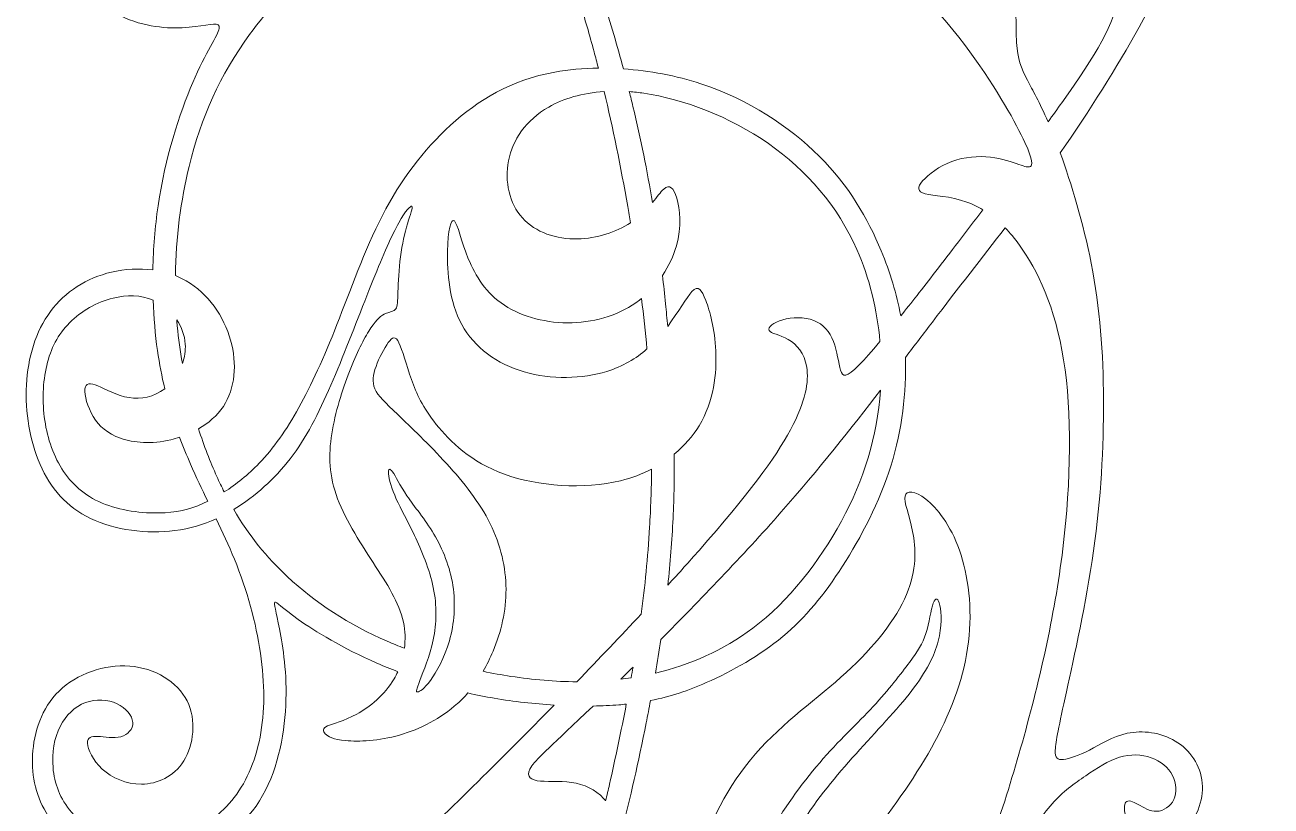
# Model space of a CAD drawing. Header units: millimetres. Extents: x 126 to 291, y -165 to 143.
# Drawn here: x 229.6 to 290.6, y 48.6 to 86.8 of the extents above; entities that cross this region are included whole.
import ezdxf

# ---------------------------------------------------------------- set-up
doc = ezdxf.new("R2010")
doc.units = ezdxf.units.MM
doc.header["$MEASUREMENT"] = 0
doc.layers.add('Layer 1', color=7, linetype='Continuous')

msp = doc.modelspace()

# ---------------------------------------------------------------- linework, layer by layer
at = {"layer": 'Layer 1', "lineweight": 20}
for points, knots in [([(280.2528, 80.5539), (281.68, 82.6072), (283.03, 84.7502), (284.1129, 86.7068), (284.1129, 86.7068), (285.3842, 89.0042), (286.2877, 91.0454), (287.035, 93.1645), (287.035, 93.1645), (287.7822, 95.2834), (288.3734, 97.4808), (288.8921, 99.6557), (288.8921, 99.6557), (289.4106, 101.8304), (289.8568, 103.9831), (290.1468, 106.1355), (290.1468, 106.1355), (290.4367, 108.288), (290.5706, 110.4408), (290.459, 112.6825), (290.459, 112.6825), (290.3475, 114.9243), (289.9905, 117.2554), (289.3548, 119.4469), (289.3548, 119.4469), (288.7191, 121.6385), (287.8045, 123.6908), (286.8007, 125.5589), (286.8007, 125.5589), (286.2877, 126.5135), (285.7514, 127.4204), (285.1621, 128.3109)], [0, 0, 0, 0, 0.1111111, 0.1111111, 0.1111111, 0.1111111, 0.2222222, 0.2222222, 0.2222222, 0.2222222, 0.3333333, 0.3333333, 0.3333333, 0.3333333, 0.4444444, 0.4444444, 0.4444444, 0.4444444, 0.5555556, 0.5555556, 0.5555556, 0.5555556, 0.6666667, 0.6666667, 0.6666667, 0.6666667, 0.7777778, 0.7777778, 0.7777778, 0.7777778, 1, 1, 1, 1]), ([(284.3966, 127.321), (284.5156, 127.1462), (284.6324, 126.9722), (284.7458, 126.7993), (284.7458, 126.7993), (286.3684, 124.3291), (287.3946, 122.087), (288.0917, 119.7002), (288.0917, 119.7002), (288.7887, 117.3135), (289.1569, 114.7817), (289.2295, 112.1217), (289.2295, 112.1217), (289.3019, 109.4617), (289.0787, 106.6733), (288.6883, 104.1695), (288.6883, 104.1695), (288.2981, 101.6657), (287.7404, 99.446), (287.35, 98.1244), (287.35, 98.1244), (286.9597, 96.8029), (286.7365, 96.3788), (286.5637, 96.2896), (286.5637, 96.2896), (286.3909, 96.2004), (286.2681, 96.4459), (286.1845, 96.9087), (286.1845, 96.9087), (286.1009, 97.3716), (286.0562, 98.0519), (285.8889, 98.7045), (285.8889, 98.7045), (285.7217, 99.3569), (285.4317, 99.9815), (285.1584, 100.9853), (285.1584, 100.9853), (284.8853, 101.989), (284.6286, 103.372), (284.7067, 104.9), (284.7067, 104.9), (284.7847, 106.4279), (285.1975, 108.101), (285.4039, 109.6624), (285.4039, 109.6624), (285.6102, 111.2238), (285.6102, 112.6738), (285.3369, 114.1795), (285.3369, 114.1795), (285.0637, 115.6851), (284.517, 117.2466), (283.5802, 118.4623), (283.5802, 118.4623), (282.6434, 119.678), (281.3162, 120.548), (279.8663, 120.9942), (279.8663, 120.9942), (278.4164, 121.4402), (276.8436, 121.4626), (275.8399, 121.0164), (275.8399, 121.0164), (274.8362, 120.5703), (274.4011, 119.6557), (274.3509, 118.8638), (274.3509, 118.8638), (274.3008, 118.072), (274.6354, 117.4027), (275.1151, 117.0625), (275.1151, 117.0625), (275.5946, 116.7225), (276.2192, 116.7112), (276.6151, 116.9343), (276.6151, 116.9343), (277.011, 117.1574), (277.1784, 117.6146), (277.1727, 117.9828), (277.1727, 117.9828), (277.1671, 118.3508), (276.9887, 118.6296), (276.7656, 118.7411), (276.7656, 118.7411), (276.5427, 118.8527), (276.2748, 118.7969), (276.0239, 118.8862), (276.0239, 118.8862), (275.773, 118.9753), (275.5388, 119.2096), (275.7619, 119.5051), (275.7619, 119.5051), (275.9849, 119.8006), (276.6653, 120.1576), (277.5353, 119.9848), (277.5353, 119.9848), (278.4051, 119.8119), (279.4648, 119.1091), (279.9834, 118.0106), (279.9834, 118.0106), (280.502, 116.912), (280.4796, 115.4175), (280.145, 113.75), (280.145, 113.75), (279.8104, 112.0826), (279.1633, 110.2422), (278.7561, 108.3016), (278.7561, 108.3016), (278.349, 106.3609), (278.1817, 104.3197), (278.2933, 102.4739), (278.2933, 102.4739), (278.4048, 100.6281), (278.7952, 98.9774), (279.5871, 97.4828), (279.5871, 97.4828), (280.3789, 95.9883), (281.5724, 94.6499), (282.3308, 93.1387), (282.3308, 93.1387), (283.089, 91.6275), (283.4126, 89.9433), (283.1505, 88.393), (283.1505, 88.393), (282.8885, 86.8427), (282.0407, 85.4262), (280.3287, 83.0116), (280.3287, 83.0116), (280.1164, 82.7122), (279.8907, 82.3975), (279.655, 82.0712)], [0, 0, 0, 0, 0.030303, 0.030303, 0.030303, 0.030303, 0.0606061, 0.0606061, 0.0606061, 0.0606061, 0.0909091, 0.0909091, 0.0909091, 0.0909091, 0.1212121, 0.1212121, 0.1212121, 0.1212121, 0.1515152, 0.1515152, 0.1515152, 0.1515152, 0.1818182, 0.1818182, 0.1818182, 0.1818182, 0.2121212, 0.2121212, 0.2121212, 0.2121212, 0.2424242, 0.2424242, 0.2424242, 0.2424242, 0.2727273, 0.2727273, 0.2727273, 0.2727273, 0.3030303, 0.3030303, 0.3030303, 0.3030303, 0.3333333, 0.3333333, 0.3333333, 0.3333333, 0.3636364, 0.3636364, 0.3636364, 0.3636364, 0.3939394, 0.3939394, 0.3939394, 0.3939394, 0.4242424, 0.4242424, 0.4242424, 0.4242424, 0.4545455, 0.4545455, 0.4545455, 0.4545455, 0.4848485, 0.4848485, 0.4848485, 0.4848485, 0.5151515, 0.5151515, 0.5151515, 0.5151515, 0.5454545, 0.5454545, 0.5454545, 0.5454545, 0.5757576, 0.5757576, 0.5757576, 0.5757576, 0.6060606, 0.6060606, 0.6060606, 0.6060606, 0.6363636, 0.6363636, 0.6363636, 0.6363636, 0.6666667, 0.6666667, 0.6666667, 0.6666667, 0.6969697, 0.6969697, 0.6969697, 0.6969697, 0.7272727, 0.7272727, 0.7272727, 0.7272727, 0.7575758, 0.7575758, 0.7575758, 0.7575758, 0.7878788, 0.7878788, 0.7878788, 0.7878788, 0.8181818, 0.8181818, 0.8181818, 0.8181818, 0.8484848, 0.8484848, 0.8484848, 0.8484848, 0.8787879, 0.8787879, 0.8787879, 0.8787879, 0.9090909, 0.9090909, 0.9090909, 0.9090909, 0.9393939, 0.9393939, 0.9393939, 0.9393939, 1, 1, 1, 1]), ([(279.655, 82.0712), (279.2372, 83.0371), (278.8972, 83.631), (278.6494, 84.1095), (278.6494, 84.1095), (278.3316, 84.7227), (278.1643, 85.1469), (278.1141, 85.9555), (278.1141, 85.9555), (278.0639, 86.7639), (278.1309, 87.9575), (277.9413, 89.2735), (277.9413, 89.2735), (277.7518, 90.5895), (277.3055, 92.0282), (276.8984, 93.2718), (276.8984, 93.2718), (276.4915, 94.5153), (276.1232, 95.5638), (275.9169, 96.6346), (275.9169, 96.6346), (275.7107, 97.7052), (275.6659, 98.7983), (275.5377, 99.5009), (275.5377, 99.5009), (275.4096, 100.2035), (275.1975, 100.5159), (275.0637, 100.2872), (275.0637, 100.2872), (274.9299, 100.0586), (274.8741, 99.289), (274.6846, 98.3744), (274.6846, 98.3744), (274.495, 97.46), (274.1714, 96.4002), (273.8647, 95.4968), (273.8647, 95.4968), (273.5581, 94.5935), (273.2681, 93.8462), (273.1844, 93.177), (273.1844, 93.177), (273.1008, 92.5079), (273.2235, 91.9167), (273.2792, 91.4873), (273.2792, 91.4873), (273.335, 91.058), (273.3239, 90.7902), (273.0617, 90.8348), (273.0617, 90.8348), (272.7997, 90.8795), (272.2866, 91.2364), (271.333, 91.8275), (271.333, 91.8275), (270.7739, 92.1742), (270.0632, 92.6012), (269.1797, 93.0527)], [0, 0, 0, 0, 0.0666667, 0.0666667, 0.0666667, 0.0666667, 0.1333333, 0.1333333, 0.1333333, 0.1333333, 0.2, 0.2, 0.2, 0.2, 0.2666667, 0.2666667, 0.2666667, 0.2666667, 0.3333333, 0.3333333, 0.3333333, 0.3333333, 0.4, 0.4, 0.4, 0.4, 0.4666667, 0.4666667, 0.4666667, 0.4666667, 0.5333333, 0.5333333, 0.5333333, 0.5333333, 0.6, 0.6, 0.6, 0.6, 0.6666667, 0.6666667, 0.6666667, 0.6666667, 0.7333333, 0.7333333, 0.7333333, 0.7333333, 0.8, 0.8, 0.8, 0.8, 0.8666667, 0.8666667, 0.8666667, 0.8666667, 1, 1, 1, 1]), ([(234.3986, 97.1505), (233.9066, 97.0302), (233.4269, 96.843), (232.9995, 96.5899), (232.9995, 96.5899), (231.756, 95.854), (230.953, 94.56), (230.7354, 93.2049), (230.7354, 93.2049), (230.5179, 91.8499), (230.8861, 90.4333), (231.6947, 89.318), (231.6947, 89.318), (232.5032, 88.2028), (233.7524, 87.3885), (234.9123, 86.9981), (234.9123, 86.9981), (236.0722, 86.6077), (237.1431, 86.6414), (237.9126, 86.7361), (237.9126, 86.7361), (238.6821, 86.8308), (239.1505, 86.9871), (239.0892, 86.6525), (239.0892, 86.6525), (239.0279, 86.3179), (238.4368, 85.4925), (237.7899, 83.9924), (237.7899, 83.9924), (237.1431, 82.4923), (236.4403, 80.3175), (236.0946, 77.953), (236.0946, 77.953), (235.9447, 76.9282), (235.8618, 75.8676), (235.8412, 74.8186)], [0, 0, 0, 0, 0.1, 0.1, 0.1, 0.1, 0.2, 0.2, 0.2, 0.2, 0.3, 0.3, 0.3, 0.3, 0.4, 0.4, 0.4, 0.4, 0.5, 0.5, 0.5, 0.5, 0.6, 0.6, 0.6, 0.6, 0.7, 0.7, 0.7, 0.7, 0.8, 0.8, 0.8, 0.8, 1, 1, 1, 1]), ([(268.2002, 92.2344), (268.8895, 91.8791), (269.5531, 91.4919), (270.1775, 91.0752), (270.1775, 91.0752), (272.6087, 89.4525), (274.4492, 87.3779), (275.8211, 85.5097), (275.8211, 85.5097), (277.1928, 83.6416), (278.0964, 81.9798), (278.5201, 81.0597), (278.5201, 81.0597), (278.9439, 80.1395), (278.8881, 79.9611), (278.7877, 79.8941), (278.7877, 79.8941), (278.6874, 79.8272), (278.5423, 79.8719), (278.2245, 79.9835), (278.2245, 79.9835), (277.9067, 80.0949), (277.4159, 80.2734), (276.8304, 80.3403), (276.8304, 80.3403), (276.2449, 80.4072), (275.5645, 80.3626), (274.951, 80.134), (274.951, 80.134), (274.3377, 79.9053), (273.7911, 79.4927), (273.5179, 79.1804), (273.5179, 79.1804), (273.2447, 78.8682), (273.2447, 78.6561), (273.6462, 78.5502), (273.6462, 78.5502), (274.0477, 78.4443), (274.8508, 78.4443), (275.6873, 78.1432), (275.6873, 78.1432), (275.9444, 78.0506), (276.2048, 77.9296), (276.4672, 77.7712)], [0, 0, 0, 0, 0.0833333, 0.0833333, 0.0833333, 0.0833333, 0.1666667, 0.1666667, 0.1666667, 0.1666667, 0.25, 0.25, 0.25, 0.25, 0.3333333, 0.3333333, 0.3333333, 0.3333333, 0.4166667, 0.4166667, 0.4166667, 0.4166667, 0.5, 0.5, 0.5, 0.5, 0.5833333, 0.5833333, 0.5833333, 0.5833333, 0.6666667, 0.6666667, 0.6666667, 0.6666667, 0.75, 0.75, 0.75, 0.75, 0.8333333, 0.8333333, 0.8333333, 0.8333333, 1, 1, 1, 1]), ([(236.9405, 74.54), (236.967, 76.3955), (237.2097, 78.2215), (237.6159, 79.8888), (237.6159, 79.8888), (238.2013, 82.2921), (239.1271, 84.3666), (240.577, 86.3519), (240.577, 86.3519), (241.454, 87.5528), (242.523, 88.7213), (243.7369, 89.7777)], [0, 0, 0, 0, 0.25, 0.25, 0.25, 0.25, 0.5, 0.5, 0.5, 0.5, 1, 1, 1, 1]), ([(257.6465, 84.7046), (257.5776, 84.9739), (257.5074, 85.2408), (257.4364, 85.505), (257.4364, 85.505), (257.2147, 86.3293), (256.9824, 87.1286), (256.7339, 87.9241)], [0, 0, 0, 0, 0.3333333, 0.3333333, 0.3333333, 0.3333333, 1, 1, 1, 1]), ([(257.6465, 84.7046), (256.9007, 84.6972), (256.1802, 84.6328), (255.5123, 84.511), (255.5123, 84.511), (253.3709, 84.1208), (251.7647, 83.1392), (250.4151, 81.9124), (250.4151, 81.9124), (249.0657, 80.6856), (247.9727, 79.2132), (247.0804, 77.49), (247.0804, 77.49), (246.1882, 75.767), (245.4967, 73.7928), (244.8499, 72.1477), (244.8499, 72.1477), (244.203, 70.5027), (243.6005, 69.1866), (242.9872, 68.0825), (242.9872, 68.0825), (242.3739, 66.9784), (241.7492, 66.0859), (241.041, 65.3498), (241.041, 65.3498), (240.5014, 64.7891), (239.9131, 64.3189), (239.3333, 63.9467)], [0, 0, 0, 0, 0.125, 0.125, 0.125, 0.125, 0.25, 0.25, 0.25, 0.25, 0.375, 0.375, 0.375, 0.375, 0.5, 0.5, 0.5, 0.5, 0.625, 0.625, 0.625, 0.625, 0.75, 0.75, 0.75, 0.75, 1, 1, 1, 1]), ([(272.4477, 72.5657), (272.2469, 73.6588), (271.921, 74.7082), (271.489, 75.7503), (271.489, 75.7503), (270.8255, 77.3506), (269.9109, 78.9345), (268.4555, 80.3899), (268.4555, 80.3899), (267.0001, 81.8454), (265.0035, 83.1727), (262.667, 83.9366), (262.667, 83.9366), (261.4527, 84.3336), (260.1464, 84.5785), (258.8714, 84.6674)], [0, 0, 0, 0, 0.2, 0.2, 0.2, 0.2, 0.4, 0.4, 0.4, 0.4, 0.6, 0.6, 0.6, 0.6, 1, 1, 1, 1]), ([(259.2177, 77.1257), (258.5133, 76.6717), (257.5659, 76.3562), (256.6319, 76.3363), (256.6319, 76.3363), (255.5894, 76.3141), (254.563, 76.6598), (253.9273, 77.368), (253.9273, 77.368), (253.2917, 78.0762), (253.0463, 79.1471), (253.2471, 80.1676), (253.2471, 80.1676), (253.4478, 81.188), (254.0948, 82.1583), (255.2156, 82.7996), (255.2156, 82.7996), (255.9363, 83.212), (256.853, 83.4883), (257.9301, 83.5589)], [0, 0, 0, 0, 0.1666667, 0.1666667, 0.1666667, 0.1666667, 0.3333333, 0.3333333, 0.3333333, 0.3333333, 0.5, 0.5, 0.5, 0.5, 0.6666667, 0.6666667, 0.6666667, 0.6666667, 1, 1, 1, 1]), ([(259.2177, 77.1257), (259.1732, 77.3938), (259.1276, 77.661), (259.0815, 77.9265), (259.0815, 77.9265), (258.7402, 79.8904), (258.357, 81.7747), (257.9302, 83.5589)], [0, 0, 0, 0, 0.3333333, 0.3333333, 0.3333333, 0.3333333, 1, 1, 1, 1]), ([(259.161, 83.5514), (259.3907, 83.5346), (259.626, 83.5089), (259.8664, 83.4744), (259.8664, 83.4744), (261.8013, 83.1956), (264.0768, 82.3255), (265.9673, 81.0094), (265.9673, 81.0094), (267.8576, 79.6935), (269.3634, 77.9311), (270.3002, 75.8176), (270.3002, 75.8176), (270.9201, 74.4191), (271.2911, 72.8668), (271.4273, 71.3124)], [0, 0, 0, 0, 0.2, 0.2, 0.2, 0.2, 0.4, 0.4, 0.4, 0.4, 0.6, 0.6, 0.6, 0.6, 1, 1, 1, 1]), ([(259.161, 83.5514), (259.2219, 83.3088), (259.2814, 83.0673), (259.3388, 82.8274), (259.3388, 82.8274), (259.7254, 81.2157), (260.035, 79.6673), (260.2894, 78.1169)], [0, 0, 0, 0, 0.3333333, 0.3333333, 0.3333333, 0.3333333, 1, 1, 1, 1]), ([(243.5814, -3.6653), (244.7952, -2.5037), (245.9626, -1.3683), (247.0581, -0.3031), (247.0581, -0.3031), (249.2664, 1.8437), (251.1849, 3.7064), (252.9081, 5.5634), (252.9081, 5.5634), (254.6311, 7.4203), (256.1592, 9.2718), (257.414, 10.7886), (257.414, 10.7886), (258.6686, 12.3054), (259.6501, 13.4878), (260.7988, 14.7927), (260.7988, 14.7927), (261.9476, 16.0976), (263.2637, 17.5252), (264.6466, 19.4881), (264.6466, 19.4881), (266.0296, 21.451), (267.4796, 23.9495), (269.041, 26.6932), (269.041, 26.6932), (270.6024, 29.4368), (272.2755, 32.4258), (273.5805, 35.0357), (273.5805, 35.0357), (274.8853, 37.6454), (275.8222, 39.8761), (276.5584, 41.7275), (276.5584, 41.7275), (277.2944, 43.5789), (277.8298, 45.0512), (278.3373, 46.1776), (278.3373, 46.1776), (278.8446, 47.304), (279.3243, 48.0849), (279.8485, 48.676), (279.8485, 48.676), (280.3727, 49.2671), (280.9415, 49.6686), (281.4992, 50.0478), (281.4992, 50.0478), (282.0567, 50.427), (282.6033, 50.7839), (283.1497, 50.9513), (283.1497, 50.9513), (283.6962, 51.1186), (284.2429, 51.0962), (284.7057, 50.9289), (284.7057, 50.9289), (285.1684, 50.7617), (285.5478, 50.4492), (285.7485, 50.0644), (285.7485, 50.0644), (285.9492, 49.6797), (285.9716, 49.2224), (285.8098, 48.8822), (285.8098, 48.8822), (285.6481, 48.5422), (285.3023, 48.319), (284.9733, 48.3078), (284.9733, 48.3078), (284.6444, 48.2967), (284.3319, 48.4975), (284.0643, 48.6425), (284.0643, 48.6425), (283.7967, 48.7874), (283.5735, 48.8768), (283.4675, 48.7597), (283.4675, 48.7597), (283.3617, 48.6426), (283.3728, 48.319), (283.4788, 48.0012), (283.4788, 48.0012), (283.5846, 47.6834), (283.7856, 47.3709), (284.3042, 47.1813), (284.3042, 47.1813), (284.8227, 46.9918), (285.6593, 46.9249), (286.2727, 47.3822), (286.2727, 47.3822), (286.886, 47.8394), (287.2765, 48.8209), (287.2039, 49.6908), (287.2039, 49.6908), (287.1315, 50.5607), (286.596, 51.3193), (285.8823, 51.7486), (285.8823, 51.7486), (285.1686, 52.1779), (284.2761, 52.2785), (283.5344, 52.1278), (283.5344, 52.1278), (282.7929, 51.9772), (282.2017, 51.5757), (281.6775, 51.3024), (281.6775, 51.3024), (281.1533, 51.0293), (280.696, 50.8842), (280.406, 50.8507), (280.406, 50.8507), (280.1161, 50.8173), (279.9934, 50.8955), (280.0101, 51.3081), (280.0101, 51.3081), (280.0268, 51.7208), (280.1831, 52.468), (280.5567, 54.1634), (280.5567, 54.1634), (280.9302, 55.8586), (281.5214, 58.5018), (281.8839, 61.0671), (281.8839, 61.0671), (282.2463, 63.6322), (282.3802, 66.1196), (282.3691, 68.4449), (282.3691, 68.4449), (282.358, 70.7703), (282.2017, 72.9342), (281.7668, 75.148), (281.7668, 75.148), (281.386, 77.086), (280.7914, 79.0626), (280.2528, 80.5539)], [0, 0, 0, 0, 0.030303, 0.030303, 0.030303, 0.030303, 0.0606061, 0.0606061, 0.0606061, 0.0606061, 0.0909091, 0.0909091, 0.0909091, 0.0909091, 0.1212121, 0.1212121, 0.1212121, 0.1212121, 0.1515152, 0.1515152, 0.1515152, 0.1515152, 0.1818182, 0.1818182, 0.1818182, 0.1818182, 0.2121212, 0.2121212, 0.2121212, 0.2121212, 0.2424242, 0.2424242, 0.2424242, 0.2424242, 0.2727273, 0.2727273, 0.2727273, 0.2727273, 0.3030303, 0.3030303, 0.3030303, 0.3030303, 0.3333333, 0.3333333, 0.3333333, 0.3333333, 0.3636364, 0.3636364, 0.3636364, 0.3636364, 0.3939394, 0.3939394, 0.3939394, 0.3939394, 0.4242424, 0.4242424, 0.4242424, 0.4242424, 0.4545455, 0.4545455, 0.4545455, 0.4545455, 0.4848485, 0.4848485, 0.4848485, 0.4848485, 0.5151515, 0.5151515, 0.5151515, 0.5151515, 0.5454545, 0.5454545, 0.5454545, 0.5454545, 0.5757576, 0.5757576, 0.5757576, 0.5757576, 0.6060606, 0.6060606, 0.6060606, 0.6060606, 0.6363636, 0.6363636, 0.6363636, 0.6363636, 0.6666667, 0.6666667, 0.6666667, 0.6666667, 0.6969697, 0.6969697, 0.6969697, 0.6969697, 0.7272727, 0.7272727, 0.7272727, 0.7272727, 0.7575758, 0.7575758, 0.7575758, 0.7575758, 0.7878788, 0.7878788, 0.7878788, 0.7878788, 0.8181818, 0.8181818, 0.8181818, 0.8181818, 0.8484848, 0.8484848, 0.8484848, 0.8484848, 0.8787879, 0.8787879, 0.8787879, 0.8787879, 0.9090909, 0.9090909, 0.9090909, 0.9090909, 0.9393939, 0.9393939, 0.9393939, 0.9393939, 1, 1, 1, 1]), ([(260.7838, 74.551), (261.0985, 75.0171), (261.3306, 75.5162), (261.4669, 75.9962), (261.4669, 75.9962), (261.7345, 76.9386), (261.6341, 77.8086), (261.4836, 78.3328), (261.4836, 78.3328), (261.3331, 78.857), (261.1323, 79.0354), (260.8423, 78.7788), (260.8423, 78.7788), (260.6931, 78.6468), (260.5201, 78.3996), (260.2894, 78.1169)], [0, 0, 0, 0, 0.2, 0.2, 0.2, 0.2, 0.4, 0.4, 0.4, 0.4, 0.6, 0.6, 0.6, 0.6, 1, 1, 1, 1]), ([(239.7983, 63.0925), (240.0021, 63.2168), (240.2008, 63.349), (240.3941, 63.4873), (240.3941, 63.4873), (241.3923, 64.2009), (242.2623, 65.0822), (242.9873, 66.1641), (242.9873, 66.1641), (243.7122, 67.2458), (244.2922, 68.5287), (244.8888, 69.973), (244.8888, 69.973), (245.4854, 71.4173), (246.099, 73.0233), (246.6121, 74.3003), (246.6121, 74.3003), (247.125, 75.5773), (247.5376, 76.5255), (247.8723, 77.1277), (247.8723, 77.1277), (248.2067, 77.7299), (248.4635, 77.9865), (248.522, 77.9391), (248.522, 77.9391), (248.5806, 77.8917), (248.4411, 77.5404), (248.3073, 77.0859), (248.3073, 77.0859), (248.1735, 76.6315), (248.0451, 76.0737), (247.9643, 75.4659), (247.9643, 75.4659), (247.8835, 74.8581), (247.8499, 74.1999), (247.836, 73.7454), (247.836, 73.7454), (247.8221, 73.291), (247.8276, 73.04), (247.7328, 72.9118), (247.7328, 72.9118), (247.6381, 72.7836), (247.4428, 72.778), (247.2336, 72.6859), (247.2336, 72.6859), (247.0246, 72.594), (246.8015, 72.4154), (246.5171, 71.9917), (246.5171, 71.9917), (246.2327, 71.5679), (245.887, 70.8985), (245.5329, 70.0175), (245.5329, 70.0175), (245.1788, 69.1364), (244.8162, 68.0433), (244.6294, 66.9894), (244.6294, 66.9894), (244.4426, 65.9355), (244.4315, 64.9204), (244.8052, 63.8218), (244.8052, 63.8218), (245.1788, 62.7234), (245.9372, 61.5409), (246.6175, 60.4926), (246.6175, 60.4926), (247.2977, 59.4442), (247.9002, 58.5297), (248.1038, 57.5677), (248.1038, 57.5677), (248.1935, 57.1434), (248.2057, 56.7096), (248.1516, 56.2893)], [0, 0, 0, 0, 0.0526316, 0.0526316, 0.0526316, 0.0526316, 0.1052632, 0.1052632, 0.1052632, 0.1052632, 0.1578947, 0.1578947, 0.1578947, 0.1578947, 0.2105263, 0.2105263, 0.2105263, 0.2105263, 0.2631579, 0.2631579, 0.2631579, 0.2631579, 0.3157895, 0.3157895, 0.3157895, 0.3157895, 0.3684211, 0.3684211, 0.3684211, 0.3684211, 0.4210526, 0.4210526, 0.4210526, 0.4210526, 0.4736842, 0.4736842, 0.4736842, 0.4736842, 0.5263158, 0.5263158, 0.5263158, 0.5263158, 0.5789474, 0.5789474, 0.5789474, 0.5789474, 0.6315789, 0.6315789, 0.6315789, 0.6315789, 0.6842105, 0.6842105, 0.6842105, 0.6842105, 0.7368421, 0.7368421, 0.7368421, 0.7368421, 0.7894737, 0.7894737, 0.7894737, 0.7894737, 0.8421053, 0.8421053, 0.8421053, 0.8421053, 0.8947368, 0.8947368, 0.8947368, 0.8947368, 1, 1, 1, 1]), ([(276.4672, 77.7712), (275.6557, 76.6971), (274.86, 75.6569), (274.161, 74.7526), (274.161, 74.7526), (273.5085, 73.9084), (272.9399, 73.1823), (272.4477, 72.5657)], [0, 0, 0, 0, 0.3333333, 0.3333333, 0.3333333, 0.3333333, 1, 1, 1, 1]), ([(260.0253, 70.951), (259.4882, 70.4855), (258.8441, 70.0953), (258.0596, 69.8508), (258.0596, 69.8508), (256.8607, 69.4774), (255.3326, 69.4436), (254.0109, 69.8284), (254.0109, 69.8284), (252.6894, 70.2132), (251.574, 71.0163), (250.9606, 72.1428), (250.9606, 72.1428), (250.3472, 73.2692), (250.2357, 74.7192), (250.2579, 75.7397), (250.2579, 75.7397), (250.2802, 76.7601), (250.4365, 77.3513), (250.5982, 77.2174), (250.5982, 77.2174), (250.7599, 77.0836), (250.9272, 76.2248), (251.2785, 75.3716), (251.2785, 75.3716), (251.6298, 74.5185), (252.1652, 73.6707), (253.0463, 73.0907), (253.0463, 73.0907), (253.9273, 72.5109), (255.1542, 72.1984), (256.3588, 72.2319), (256.3588, 72.2319), (257.5632, 72.2653), (258.7456, 72.6447), (259.6546, 73.3418), (259.6546, 73.3418), (259.6898, 73.3687), (259.7245, 73.3963), (259.7588, 73.4241)], [0, 0, 0, 0, 0.0909091, 0.0909091, 0.0909091, 0.0909091, 0.1818182, 0.1818182, 0.1818182, 0.1818182, 0.2727273, 0.2727273, 0.2727273, 0.2727273, 0.3636364, 0.3636364, 0.3636364, 0.3636364, 0.4545455, 0.4545455, 0.4545455, 0.4545455, 0.5454545, 0.5454545, 0.5454545, 0.5454545, 0.6363636, 0.6363636, 0.6363636, 0.6363636, 0.7272727, 0.7272727, 0.7272727, 0.7272727, 0.8181818, 0.8181818, 0.8181818, 0.8181818, 1, 1, 1, 1]), ([(277.5579, 76.8846), (277.7926, 76.64), (278.0281, 76.357), (278.2635, 76.0296), (278.2635, 76.0296), (279.1333, 74.8196), (280.0035, 73.0014), (280.4162, 70.4195), (280.4162, 70.4195), (280.8288, 67.8377), (280.7842, 64.4917), (280.3771, 61.1625), (280.3771, 61.1625), (279.97, 57.8332), (279.2004, 54.5207), (278.3138, 51.4034), (278.3138, 51.4034), (277.4271, 48.2861), (276.4233, 45.364), (275.1352, 42.2132), (275.1352, 42.2132), (273.847, 39.0624), (272.274, 35.683), (270.4451, 32.1754), (270.4451, 32.1754), (269.7617, 30.8649), (269.0424, 29.536), (268.3325, 28.2618), (268.3325, 28.2618), (268.2805, 28.1686), (268.1817, 28.1197), (268.0761, 28.1345), (268.0761, 28.1345), (267.9704, 28.1495), (267.8891, 28.2241), (267.8651, 28.3281), (267.8651, 28.3281), (267.8412, 28.4319), (267.8305, 28.5577), (267.8402, 28.7168), (267.8402, 28.7168), (267.8691, 29.1965), (268.0812, 29.9774), (268.1481, 31.0313), (268.1481, 31.0313), (268.215, 32.0852), (268.1368, 33.4124), (267.8859, 34.6783), (267.8859, 34.6783), (267.635, 35.9442), (267.2111, 37.1488), (267.1164, 38.4147), (267.1164, 38.4147), (267.0216, 39.6806), (267.2558, 41.0078), (267.9584, 42.4521), (267.9584, 42.4521), (268.661, 43.8964), (269.8322, 45.4579), (270.9808, 47.0138), (270.9808, 47.0138), (272.1296, 48.5696), (273.2562, 50.12), (274.1149, 51.7204), (274.1149, 51.7204), (274.9737, 53.3209), (275.565, 54.9717), (275.7601, 56.6056), (275.7601, 56.6056), (275.9554, 58.2394), (275.7544, 59.8567), (275.3195, 61.0891), (275.3195, 61.0891), (274.8846, 62.3216), (274.2153, 63.1693), (273.6744, 63.5986), (273.6744, 63.5986), (273.1335, 64.0281), (272.7208, 64.0392), (272.6539, 63.7436), (272.6539, 63.7436), (272.587, 63.4481), (272.8658, 62.8458), (273.0274, 62.0149), (273.0274, 62.0149), (273.1892, 61.1841), (273.234, 60.1243), (272.7265, 58.9199), (272.7265, 58.9199), (272.219, 57.7154), (271.1594, 56.3657), (269.7764, 55.1055), (269.7764, 55.1055), (268.3934, 53.8452), (266.687, 52.674), (265.3375, 51.1237), (265.3375, 51.1237), (263.9879, 49.5735), (262.9952, 47.6439), (262.5157, 45.8204), (262.5157, 45.8204), (262.036, 43.9968), (262.0696, 42.2792), (262.4543, 40.8182), (262.4543, 40.8182), (262.839, 39.3571), (263.5753, 38.1526), (264.3057, 37.0262), (264.3057, 37.0262), (265.0361, 35.8997), (265.7613, 34.8512), (266.1906, 33.7972), (266.1906, 33.7972), (266.6199, 32.7433), (266.7539, 31.6837), (266.7761, 30.68), (266.7761, 30.68), (266.7985, 29.6763), (266.7092, 28.7279), (266.7955, 28.0606), (266.7955, 28.0606), (266.8721, 27.4673), (267.0877, 27.0955), (267.3184, 26.7483), (267.3184, 26.7483), (267.3728, 26.6666), (267.376, 26.5677), (267.3272, 26.4826), (267.3272, 26.4826), (266.4989, 25.0367), (265.7149, 23.7174), (265.0526, 22.6506), (265.0526, 22.6506), (263.5749, 20.2695), (262.7048, 19.1429), (262.1973, 18.5573), (262.1973, 18.5573), (261.69, 17.972), (261.5449, 17.9272), (261.4725, 18.0276), (261.4725, 18.0276), (261.4, 18.128), (261.4, 18.3735), (261.6453, 19.2211), (261.6453, 19.2211), (261.8907, 20.0687), (262.3816, 21.5185), (262.6771, 23.1357), (262.6771, 23.1357), (262.9726, 24.7529), (263.0731, 26.5375), (262.928, 28.322), (262.928, 28.322), (262.783, 30.1065), (262.3926, 31.891), (261.6787, 33.6643), (261.6787, 33.6643), (260.965, 35.4377), (259.9278, 37.1999), (258.3495, 38.7948), (258.3495, 38.7948), (257.8533, 39.2964), (257.3036, 39.7815), (256.7126, 40.2394)], [0, 0, 0, 0, 0.0238095, 0.0238095, 0.0238095, 0.0238095, 0.047619, 0.047619, 0.047619, 0.047619, 0.0714286, 0.0714286, 0.0714286, 0.0714286, 0.0952381, 0.0952381, 0.0952381, 0.0952381, 0.1190476, 0.1190476, 0.1190476, 0.1190476, 0.1428571, 0.1428571, 0.1428571, 0.1428571, 0.1666667, 0.1666667, 0.1666667, 0.1666667, 0.1904762, 0.1904762, 0.1904762, 0.1904762, 0.2142857, 0.2142857, 0.2142857, 0.2142857, 0.2380952, 0.2380952, 0.2380952, 0.2380952, 0.2619048, 0.2619048, 0.2619048, 0.2619048, 0.2857143, 0.2857143, 0.2857143, 0.2857143, 0.3095238, 0.3095238, 0.3095238, 0.3095238, 0.3333333, 0.3333333, 0.3333333, 0.3333333, 0.3571429, 0.3571429, 0.3571429, 0.3571429, 0.3809524, 0.3809524, 0.3809524, 0.3809524, 0.4047619, 0.4047619, 0.4047619, 0.4047619, 0.4285714, 0.4285714, 0.4285714, 0.4285714, 0.452381, 0.452381, 0.452381, 0.452381, 0.4761905, 0.4761905, 0.4761905, 0.4761905, 0.5, 0.5, 0.5, 0.5, 0.5238095, 0.5238095, 0.5238095, 0.5238095, 0.547619, 0.547619, 0.547619, 0.547619, 0.5714286, 0.5714286, 0.5714286, 0.5714286, 0.5952381, 0.5952381, 0.5952381, 0.5952381, 0.6190476, 0.6190476, 0.6190476, 0.6190476, 0.6428571, 0.6428571, 0.6428571, 0.6428571, 0.6666667, 0.6666667, 0.6666667, 0.6666667, 0.6904762, 0.6904762, 0.6904762, 0.6904762, 0.7142857, 0.7142857, 0.7142857, 0.7142857, 0.7380952, 0.7380952, 0.7380952, 0.7380952, 0.7619048, 0.7619048, 0.7619048, 0.7619048, 0.7857143, 0.7857143, 0.7857143, 0.7857143, 0.8095238, 0.8095238, 0.8095238, 0.8095238, 0.8333333, 0.8333333, 0.8333333, 0.8333333, 0.8571429, 0.8571429, 0.8571429, 0.8571429, 0.8809524, 0.8809524, 0.8809524, 0.8809524, 0.9047619, 0.9047619, 0.9047619, 0.9047619, 0.9285714, 0.9285714, 0.9285714, 0.9285714, 0.952381, 0.952381, 0.952381, 0.952381, 1, 1, 1, 1]), ([(272.6709, 70.5283), (273.1258, 71.1289), (273.5648, 71.7103), (273.9913, 72.2692), (273.9913, 72.2692), (275.2734, 73.9497), (276.444, 75.4311), (277.5579, 76.8846)], [0, 0, 0, 0, 0.3333333, 0.3333333, 0.3333333, 0.3333333, 1, 1, 1, 1]), ([(235.8412, 74.8186), (235.1695, 74.9075), (234.4717, 74.8657), (233.8193, 74.7131), (233.8193, 74.7131), (232.6038, 74.4288), (231.544, 73.7593), (230.8241, 72.7834), (230.8241, 72.7834), (230.1043, 71.8077), (229.7239, 70.525), (229.6513, 69.1866), (229.6513, 69.1866), (229.5788, 67.8483), (229.8143, 66.4541), (230.3223, 65.2942), (230.3223, 65.2942), (230.8302, 64.1343), (231.6111, 63.2085), (232.7932, 62.6452), (232.7932, 62.6452), (233.9754, 62.0821), (235.5593, 61.8813), (236.9143, 62.0541), (236.9143, 62.0541), (237.6515, 62.1482), (238.3212, 62.353), (238.9392, 62.635)], [0, 0, 0, 0, 0.125, 0.125, 0.125, 0.125, 0.25, 0.25, 0.25, 0.25, 0.375, 0.375, 0.375, 0.375, 0.5, 0.5, 0.5, 0.5, 0.625, 0.625, 0.625, 0.625, 0.75, 0.75, 0.75, 0.75, 1, 1, 1, 1]), ([(238.0775, 67.0383), (238.5567, 67.3149), (238.9876, 67.6802), (239.29, 68.1383), (239.29, 68.1383), (239.8644, 69.0081), (239.9759, 70.2127), (239.6469, 71.3782), (239.6469, 71.3782), (239.318, 72.5437), (238.5482, 73.6703), (237.4776, 74.2836), (237.4776, 74.2836), (237.3057, 74.3821), (237.126, 74.4675), (236.9405, 74.54)], [0, 0, 0, 0, 0.2, 0.2, 0.2, 0.2, 0.4, 0.4, 0.4, 0.4, 0.6, 0.6, 0.6, 0.6, 1, 1, 1, 1]), ([(260.7838, 74.551), (260.8366, 74.0915), (260.8867, 73.6277), (260.9338, 73.1578), (260.9338, 73.1578), (260.9703, 72.7935), (261.0053, 72.4253), (261.0383, 72.0544)], [0, 0, 0, 0, 0.3333333, 0.3333333, 0.3333333, 0.3333333, 1, 1, 1, 1]), ([(261.3598, 65.797), (261.8629, 66.2124), (262.2718, 66.6882), (262.5767, 67.1908), (262.5767, 67.1908), (263.307, 68.3952), (263.4411, 69.7561), (263.3909, 70.8547), (263.3909, 70.8547), (263.3407, 71.9531), (263.1065, 72.7898), (262.9057, 73.3251), (262.9057, 73.3251), (262.705, 73.8604), (262.5377, 74.0946), (262.2253, 73.7655), (262.2253, 73.7655), (261.9533, 73.479), (261.5711, 72.7645), (261.0383, 72.0544)], [0, 0, 0, 0, 0.1666667, 0.1666667, 0.1666667, 0.1666667, 0.3333333, 0.3333333, 0.3333333, 0.3333333, 0.5, 0.5, 0.5, 0.5, 0.6666667, 0.6666667, 0.6666667, 0.6666667, 1, 1, 1, 1]), ([(238.5272, 63.4882), (237.8757, 63.1662), (237.235, 62.9787), (236.4348, 62.9296), (236.4348, 62.9296), (235.5259, 62.874), (234.4104, 62.9966), (233.5182, 63.3368), (233.5182, 63.3368), (232.626, 63.6769), (231.9567, 64.2347), (231.4716, 64.9484), (231.4716, 64.9484), (230.9865, 65.6622), (230.6852, 66.5322), (230.5513, 67.4468), (230.5513, 67.4468), (230.4175, 68.3612), (230.4512, 69.3206), (230.6463, 70.1458), (230.6463, 70.1458), (230.8414, 70.9711), (231.1984, 71.6626), (231.7617, 72.2314), (231.7617, 72.2314), (232.3248, 72.8001), (233.0944, 73.2464), (233.8975, 73.4415), (233.8975, 73.4415), (234.5644, 73.6037), (235.2546, 73.5925), (235.8527, 73.3477)], [0, 0, 0, 0, 0.1111111, 0.1111111, 0.1111111, 0.1111111, 0.2222222, 0.2222222, 0.2222222, 0.2222222, 0.3333333, 0.3333333, 0.3333333, 0.3333333, 0.4444444, 0.4444444, 0.4444444, 0.4444444, 0.5555556, 0.5555556, 0.5555556, 0.5555556, 0.6666667, 0.6666667, 0.6666667, 0.6666667, 0.7777778, 0.7777778, 0.7777778, 0.7777778, 1, 1, 1, 1]), ([(235.8527, 73.3477), (235.8833, 72.4893), (235.9556, 71.6541), (236.0666, 70.8706), (236.0666, 70.8706), (236.1599, 70.2127), (236.2805, 69.5911), (236.423, 68.9985)], [0, 0, 0, 0, 0.3333333, 0.3333333, 0.3333333, 0.3333333, 1, 1, 1, 1]), ([(237.0092, 72.3842), (237.2472, 72.0262), (237.4011, 71.6113), (237.4275, 71.1885), (237.4275, 71.1885), (237.4477, 70.8655), (237.3939, 70.538), (237.2864, 70.2306)], [0, 0, 0, 0, 0.3333333, 0.3333333, 0.3333333, 0.3333333, 1, 1, 1, 1]), ([(237.2864, 70.2306), (237.1789, 70.8386), (237.0939, 71.4557), (237.0358, 72.0759), (237.0358, 72.0759), (237.0262, 72.1784), (237.0173, 72.2815), (237.0092, 72.3842)], [0, 0, 0, 0, 0.3333333, 0.3333333, 0.3333333, 0.3333333, 1, 1, 1, 1]), ([(271.4273, 71.3124), (271.0139, 70.8182), (270.6848, 70.4463), (270.4302, 70.1853), (270.4302, 70.1853), (269.7611, 69.4995), (269.6049, 69.5775), (269.4989, 69.9121), (269.4989, 69.9121), (269.3931, 70.2466), (269.3372, 70.8378), (269.1532, 71.3174), (269.1532, 71.3174), (268.9693, 71.7969), (268.6568, 72.1652), (268.194, 72.3436), (268.194, 72.3436), (267.7313, 72.522), (267.1177, 72.5108), (266.666, 72.3826), (266.666, 72.3826), (266.2144, 72.2543), (265.9244, 72.0089), (266.0024, 71.8582), (266.0024, 71.8582), (266.0805, 71.7078), (266.5267, 71.652), (266.9394, 71.4122), (266.9394, 71.4122), (267.3519, 71.1724), (267.7313, 70.7486), (267.8428, 70.0515), (267.8428, 70.0515), (267.9543, 69.3544), (267.798, 68.3841), (267.0508, 66.9956), (267.0508, 66.9956), (266.3037, 65.607), (264.9652, 63.8), (262.5728, 61.0843), (262.5728, 61.0843), (262.1011, 60.5489), (261.5884, 59.9781), (261.044, 59.3814)], [0, 0, 0, 0, 0.0833333, 0.0833333, 0.0833333, 0.0833333, 0.1666667, 0.1666667, 0.1666667, 0.1666667, 0.25, 0.25, 0.25, 0.25, 0.3333333, 0.3333333, 0.3333333, 0.3333333, 0.4166667, 0.4166667, 0.4166667, 0.4166667, 0.5, 0.5, 0.5, 0.5, 0.5833333, 0.5833333, 0.5833333, 0.5833333, 0.6666667, 0.6666667, 0.6666667, 0.6666667, 0.75, 0.75, 0.75, 0.75, 0.8333333, 0.8333333, 0.8333333, 0.8333333, 1, 1, 1, 1]), ([(252.0056, 55.1624), (252.1901, 55.481), (252.3512, 55.8127), (252.4925, 56.1513), (252.4925, 56.1513), (252.8911, 57.1076), (253.131, 58.1226), (253.1254, 59.1822), (253.1254, 59.1822), (253.1199, 60.2417), (252.8688, 61.3459), (252.353, 62.3887), (252.353, 62.3887), (251.8373, 63.4315), (251.0564, 64.413), (250.2115, 65.3387), (250.2115, 65.3387), (249.3668, 66.2644), (248.4578, 67.1344), (247.8304, 67.7339), (247.8304, 67.7339), (247.203, 68.3333), (246.8573, 68.6625), (246.7095, 68.9999), (246.7095, 68.9999), (246.5617, 69.3371), (246.612, 69.6829), (246.7626, 70.0955), (246.7626, 70.0955), (246.9131, 70.5082), (247.1641, 70.9879), (247.3648, 71.2612), (247.3648, 71.2612), (247.5655, 71.5344), (247.7162, 71.6013), (247.8863, 71.2583), (247.8863, 71.2583), (248.0563, 70.9154), (248.246, 70.1625), (248.4939, 69.4571), (248.4939, 69.4571), (248.7418, 68.7519), (249.0483, 68.094), (249.7145, 67.2576), (249.7145, 67.2576), (250.3806, 66.4212), (251.4068, 65.4062), (253.0463, 64.8151), (253.0463, 64.8151), (254.6857, 64.2241), (256.9387, 64.0566), (258.7288, 64.4972), (258.7288, 64.4972), (259.2826, 64.6335), (259.7922, 64.8282), (260.2534, 65.0673)], [0, 0, 0, 0, 0.0666667, 0.0666667, 0.0666667, 0.0666667, 0.1333333, 0.1333333, 0.1333333, 0.1333333, 0.2, 0.2, 0.2, 0.2, 0.2666667, 0.2666667, 0.2666667, 0.2666667, 0.3333333, 0.3333333, 0.3333333, 0.3333333, 0.4, 0.4, 0.4, 0.4, 0.4666667, 0.4666667, 0.4666667, 0.4666667, 0.5333333, 0.5333333, 0.5333333, 0.5333333, 0.6, 0.6, 0.6, 0.6, 0.6666667, 0.6666667, 0.6666667, 0.6666667, 0.7333333, 0.7333333, 0.7333333, 0.7333333, 0.8, 0.8, 0.8, 0.8, 0.8666667, 0.8666667, 0.8666667, 0.8666667, 1, 1, 1, 1]), ([(260.1965, 53.7291), (261.1986, 53.9247), (262.0495, 54.2237), (262.9235, 54.6095), (262.9235, 54.6095), (264.2115, 55.1782), (265.5501, 55.9367), (266.671, 56.868), (266.671, 56.868), (267.7918, 57.7992), (268.6953, 58.9034), (269.5987, 60.3143), (269.5987, 60.3143), (270.502, 61.7251), (271.4056, 63.4427), (271.9688, 65.2607), (271.9688, 65.2607), (272.5069, 66.9977), (272.7344, 68.8267), (272.6709, 70.5283)], [0, 0, 0, 0, 0.1666667, 0.1666667, 0.1666667, 0.1666667, 0.3333333, 0.3333333, 0.3333333, 0.3333333, 0.5, 0.5, 0.5, 0.5, 0.6666667, 0.6666667, 0.6666667, 0.6666667, 1, 1, 1, 1]), ([(236.423, 68.9985), (235.895, 68.5906), (235.2524, 68.479), (234.6781, 68.5676), (234.6781, 68.5676), (234.0649, 68.6623), (233.5293, 68.9859), (233.1501, 69.1421), (233.1501, 69.1421), (232.771, 69.2982), (232.5479, 69.2869), (232.5144, 68.9914), (232.5144, 68.9914), (232.4809, 68.6958), (232.6372, 68.1159), (232.9216, 67.6419), (232.9216, 67.6419), (233.2059, 67.1679), (233.6186, 66.7998), (234.2599, 66.5767), (234.2599, 66.5767), (234.9012, 66.3538), (235.7712, 66.2756), (236.7249, 66.5043), (236.7249, 66.5043), (236.8655, 66.538), (237.0078, 66.5785), (237.1503, 66.6256)], [0, 0, 0, 0, 0.125, 0.125, 0.125, 0.125, 0.25, 0.25, 0.25, 0.25, 0.375, 0.375, 0.375, 0.375, 0.5, 0.5, 0.5, 0.5, 0.625, 0.625, 0.625, 0.625, 0.75, 0.75, 0.75, 0.75, 1, 1, 1, 1]), ([(271.4533, 68.9283), (271.3005, 66.6436), (270.6315, 64.5307), (269.5472, 62.5232), (269.5472, 62.5232), (268.4599, 60.5102), (266.9542, 58.6028), (265.2088, 57.2811), (265.2088, 57.2811), (263.7446, 56.1726), (262.1115, 55.4758), (260.4383, 55.0793)], [0, 0, 0, 0, 0.25, 0.25, 0.25, 0.25, 0.5, 0.5, 0.5, 0.5, 1, 1, 1, 1]), ([(260.7016, 56.7233), (262.5858, 58.6158), (264.7237, 60.838), (266.5968, 62.9674), (266.5968, 62.9674), (268.4413, 65.0643), (270.0298, 67.0717), (271.4534, 68.9283)], [0, 0, 0, 0, 0.3333333, 0.3333333, 0.3333333, 0.3333333, 1, 1, 1, 1]), ([(237.1503, 66.6254), (237.3185, 66.1726), (237.4977, 65.7339), (237.684, 65.3053), (237.684, 65.3053), (237.955, 64.6821), (238.2418, 64.0799), (238.5272, 63.4882)], [0, 0, 0, 0, 0.3333333, 0.3333333, 0.3333333, 0.3333333, 1, 1, 1, 1]), ([(239.3333, 63.9467), (239.2095, 64.1907), (239.0887, 64.443), (238.9709, 64.7036), (238.9709, 64.7036), (238.6462, 65.4229), (238.3438, 66.2081), (238.0775, 67.0383)], [0, 0, 0, 0, 0.3333333, 0.3333333, 0.3333333, 0.3333333, 1, 1, 1, 1]), ([(261.3598, 65.797), (261.3684, 64.7496), (261.3509, 63.7013), (261.3018, 62.6627), (261.3018, 62.6627), (261.2493, 61.5559), (261.1604, 60.4596), (261.0442, 59.3814)], [0, 0, 0, 0, 0.3333333, 0.3333333, 0.3333333, 0.3333333, 1, 1, 1, 1]), ([(248.6418, 61.82), (248.9931, 61.0839), (249.3835, 60.1525), (249.5675, 59.2604), (249.5675, 59.2604), (249.7516, 58.368), (249.7291, 57.5148), (249.5619, 56.7118), (249.5619, 56.7118), (249.3946, 55.9088), (249.0822, 55.1558), (248.9095, 54.7154), (248.9095, 54.7154), (248.7366, 54.2748), (248.703, 54.1465), (248.7978, 54.1521), (248.7978, 54.1521), (248.8927, 54.1577), (249.1157, 54.2972), (249.4224, 54.7154), (249.4224, 54.7154), (249.7292, 55.1336), (250.1196, 55.8307), (250.3538, 56.6588), (250.3538, 56.6588), (250.588, 57.4869), (250.6662, 58.4462), (250.5268, 59.3606), (250.5268, 59.3606), (250.3873, 60.2752), (250.0303, 61.1453), (249.5926, 61.884), (249.5926, 61.884), (249.1548, 62.6229), (248.6362, 63.231), (248.2766, 63.7578), (248.2766, 63.7578), (247.9169, 64.2848), (247.716, 64.731), (247.5738, 64.9317), (247.5738, 64.9317), (247.4317, 65.1326), (247.348, 65.0878), (247.373, 64.8313), (247.373, 64.8313), (247.3982, 64.5749), (247.5321, 64.1063), (247.755, 63.6018), (247.755, 63.6018), (247.9781, 63.097), (248.2905, 62.556), (248.6418, 61.82)], [0, 0, 0, 0, 0.0714286, 0.0714286, 0.0714286, 0.0714286, 0.1428571, 0.1428571, 0.1428571, 0.1428571, 0.2142857, 0.2142857, 0.2142857, 0.2142857, 0.2857143, 0.2857143, 0.2857143, 0.2857143, 0.3571429, 0.3571429, 0.3571429, 0.3571429, 0.4285714, 0.4285714, 0.4285714, 0.4285714, 0.5, 0.5, 0.5, 0.5, 0.5714286, 0.5714286, 0.5714286, 0.5714286, 0.6428571, 0.6428571, 0.6428571, 0.6428571, 0.7142857, 0.7142857, 0.7142857, 0.7142857, 0.7857143, 0.7857143, 0.7857143, 0.7857143, 0.8571429, 0.8571429, 0.8571429, 0.8571429, 1, 1, 1, 1]), ([(259.7415, 57.9691), (259.9245, 59.336), (260.0632, 60.719), (260.1522, 62.2228), (260.1522, 62.2228), (260.206, 63.1294), (260.2418, 64.0802), (260.2534, 65.0673)], [0, 0, 0, 0, 0.3333333, 0.3333333, 0.3333333, 0.3333333, 1, 1, 1, 1]), ([(248.1516, 56.2894), (247.8678, 56.3991), (247.5881, 56.5141), (247.3136, 56.6343), (247.3136, 56.6343), (245.4399, 57.4539), (243.8002, 58.5136), (242.4173, 59.8073), (242.4173, 59.8073), (241.4191, 60.7411), (240.5544, 61.7972), (239.7983, 63.0925)], [0, 0, 0, 0, 0.25, 0.25, 0.25, 0.25, 0.5, 0.5, 0.5, 0.5, 1, 1, 1, 1]), ([(238.9392, 62.6348), (239.2559, 61.9755), (239.5611, 61.3223), (239.8309, 60.66), (239.8309, 60.66), (240.4552, 59.1266), (240.8905, 57.5426), (241.108, 56.0537), (241.108, 56.0537), (241.3254, 54.5649), (241.3254, 53.1706), (241.0856, 51.9383), (241.0856, 51.9383), (240.8459, 50.7059), (240.3662, 49.6351), (239.7026, 48.832), (239.7026, 48.832), (239.0391, 48.0291), (238.1913, 47.4937), (237.2489, 47.1535), (237.2489, 47.1535), (236.3065, 46.8135), (235.2692, 46.6683), (234.3044, 46.8635), (234.3044, 46.8635), (233.3398, 47.0587), (232.4475, 47.5941), (231.8675, 48.2521), (231.8675, 48.2521), (231.2877, 48.9101), (231.0199, 49.691), (230.953, 50.4382), (230.953, 50.4382), (230.8861, 51.1853), (231.02, 51.8992), (231.3044, 52.4625), (231.3044, 52.4625), (231.5887, 53.0256), (232.0238, 53.4384), (232.5369, 53.6281), (232.5369, 53.6281), (233.0498, 53.8176), (233.6409, 53.784), (234.087, 53.5777), (234.087, 53.5777), (234.5331, 53.3715), (234.8343, 52.9921), (234.8567, 52.6632), (234.8567, 52.6632), (234.8789, 52.3342), (234.6223, 52.0553), (234.271, 51.9604), (234.271, 51.9604), (233.9197, 51.8657), (233.4736, 51.955), (233.1501, 51.9718), (233.1501, 51.9718), (232.8267, 51.9885), (232.6259, 51.9326), (232.6427, 51.6371), (232.6427, 51.6371), (232.6594, 51.3416), (232.8936, 50.8062), (233.362, 50.3769), (233.362, 50.3769), (233.8304, 49.9475), (234.5332, 49.6239), (235.2916, 49.6352), (235.2916, 49.6352), (236.05, 49.6463), (236.8642, 49.9921), (237.3493, 50.7728), (237.3493, 50.7728), (237.8344, 51.5535), (237.9907, 52.7691), (237.5166, 53.7115), (237.5166, 53.7115), (237.0427, 54.6539), (235.9384, 55.3233), (234.7061, 55.4181), (234.7061, 55.4181), (233.4737, 55.5128), (232.1129, 55.0332), (231.2485, 54.1967), (231.2485, 54.1967), (230.3843, 53.3603), (230.016, 52.1668), (229.9547, 51.0738), (229.9547, 51.0738), (229.8933, 49.9809), (230.1388, 48.9882), (230.7188, 48.0736), (230.7188, 48.0736), (231.2987, 47.1592), (232.2133, 46.3225), (233.3955, 45.921), (233.3955, 45.921), (234.5777, 45.5195), (236.0277, 45.5532), (237.4329, 46.0383), (237.4329, 46.0383), (238.8382, 46.5234), (240.199, 47.4603), (241.0578, 48.8155), (241.0578, 48.8155), (241.9165, 50.1705), (242.2735, 51.9438), (242.3461, 53.4941), (242.3461, 53.4941), (242.4185, 55.0444), (242.2064, 56.3716), (242.0391, 57.236), (242.0391, 57.236), (241.872, 58.1003), (241.7493, 58.5018), (241.8162, 58.5465), (241.8162, 58.5465), (241.8831, 58.5911), (242.1397, 58.2788), (242.9538, 57.7044), (242.9538, 57.7044), (243.768, 57.1301), (245.1398, 56.2935), (246.8072, 55.5629), (246.8072, 55.5629), (247.136, 55.4189), (247.4764, 55.2789), (247.827, 55.1443)], [0, 0, 0, 0, 0.030303, 0.030303, 0.030303, 0.030303, 0.0606061, 0.0606061, 0.0606061, 0.0606061, 0.0909091, 0.0909091, 0.0909091, 0.0909091, 0.1212121, 0.1212121, 0.1212121, 0.1212121, 0.1515152, 0.1515152, 0.1515152, 0.1515152, 0.1818182, 0.1818182, 0.1818182, 0.1818182, 0.2121212, 0.2121212, 0.2121212, 0.2121212, 0.2424242, 0.2424242, 0.2424242, 0.2424242, 0.2727273, 0.2727273, 0.2727273, 0.2727273, 0.3030303, 0.3030303, 0.3030303, 0.3030303, 0.3333333, 0.3333333, 0.3333333, 0.3333333, 0.3636364, 0.3636364, 0.3636364, 0.3636364, 0.3939394, 0.3939394, 0.3939394, 0.3939394, 0.4242424, 0.4242424, 0.4242424, 0.4242424, 0.4545455, 0.4545455, 0.4545455, 0.4545455, 0.4848485, 0.4848485, 0.4848485, 0.4848485, 0.5151515, 0.5151515, 0.5151515, 0.5151515, 0.5454545, 0.5454545, 0.5454545, 0.5454545, 0.5757576, 0.5757576, 0.5757576, 0.5757576, 0.6060606, 0.6060606, 0.6060606, 0.6060606, 0.6363636, 0.6363636, 0.6363636, 0.6363636, 0.6666667, 0.6666667, 0.6666667, 0.6666667, 0.6969697, 0.6969697, 0.6969697, 0.6969697, 0.7272727, 0.7272727, 0.7272727, 0.7272727, 0.7575758, 0.7575758, 0.7575758, 0.7575758, 0.7878788, 0.7878788, 0.7878788, 0.7878788, 0.8181818, 0.8181818, 0.8181818, 0.8181818, 0.8484848, 0.8484848, 0.8484848, 0.8484848, 0.8787879, 0.8787879, 0.8787879, 0.8787879, 0.9090909, 0.9090909, 0.9090909, 0.9090909, 0.9393939, 0.9393939, 0.9393939, 0.9393939, 1, 1, 1, 1]), ([(272.8661, 55.6021), (272.4534, 55.0388), (271.8622, 54.258), (271.0983, 53.4382), (271.0983, 53.4382), (270.3343, 52.6185), (269.3974, 51.7597), (268.4773, 50.6891), (268.4773, 50.6891), (267.5571, 49.6184), (266.6537, 48.3355), (266.0068, 47.2036), (266.0068, 47.2036), (265.36, 46.0715), (264.9695, 45.0901), (264.7855, 44.131), (264.7855, 44.131), (264.6015, 43.1718), (264.6239, 42.2348), (264.7019, 41.7944), (264.7019, 41.7944), (264.7799, 41.3538), (264.9139, 41.4095), (265.0699, 41.8222), (265.0699, 41.8222), (265.2261, 42.2348), (265.4046, 43.0045), (265.8005, 44.064), (265.8005, 44.064), (266.1964, 45.1234), (266.81, 46.4732), (267.5795, 47.7), (267.5795, 47.7), (268.349, 48.9267), (269.2747, 50.031), (270.2562, 51.1239), (270.2562, 51.1239), (271.2376, 52.2169), (272.275, 53.2989), (272.9887, 54.2244), (272.9887, 54.2244), (273.7025, 55.1501), (274.093, 55.9199), (274.277, 56.6392), (274.277, 56.6392), (274.461, 57.3585), (274.4386, 58.0279), (274.3606, 58.3903), (274.3606, 58.3903), (274.2826, 58.7527), (274.1486, 58.8085), (274.0372, 58.5018), (274.0372, 58.5018), (273.9257, 58.1952), (273.8363, 57.5258), (273.6747, 57.0185), (273.6747, 57.0185), (273.5129, 56.511), (273.2787, 56.1652), (272.8661, 55.6021)], [0, 0, 0, 0, 0.0625, 0.0625, 0.0625, 0.0625, 0.125, 0.125, 0.125, 0.125, 0.1875, 0.1875, 0.1875, 0.1875, 0.25, 0.25, 0.25, 0.25, 0.3125, 0.3125, 0.3125, 0.3125, 0.375, 0.375, 0.375, 0.375, 0.4375, 0.4375, 0.4375, 0.4375, 0.5, 0.5, 0.5, 0.5, 0.5625, 0.5625, 0.5625, 0.5625, 0.625, 0.625, 0.625, 0.625, 0.6875, 0.6875, 0.6875, 0.6875, 0.75, 0.75, 0.75, 0.75, 0.8125, 0.8125, 0.8125, 0.8125, 0.875, 0.875, 0.875, 0.875, 1, 1, 1, 1]), ([(247.827, 55.1443), (247.7732, 55.0254), (247.7137, 54.9101), (247.6492, 54.7988), (247.6492, 54.7988), (247.1863, 54.0016), (246.4558, 53.4158), (245.8201, 53.0673), (245.8201, 53.0673), (245.1843, 52.7188), (244.6433, 52.6073), (244.384, 52.4874), (244.384, 52.4874), (244.1247, 52.3675), (244.1471, 52.2391), (244.2809, 52.1026), (244.2809, 52.1026), (244.4147, 51.966), (244.6602, 51.8209), (245.282, 51.7679), (245.282, 51.7679), (245.9036, 51.715), (246.9021, 51.7542), (247.9141, 52.0413), (247.9141, 52.0413), (248.9262, 52.3284), (249.9524, 52.8638), (250.7443, 53.5804), (250.7443, 53.5804), (250.9268, 53.7455), (251.0969, 53.9202), (251.2553, 54.103)], [0, 0, 0, 0, 0.1111111, 0.1111111, 0.1111111, 0.1111111, 0.2222222, 0.2222222, 0.2222222, 0.2222222, 0.3333333, 0.3333333, 0.3333333, 0.3333333, 0.4444444, 0.4444444, 0.4444444, 0.4444444, 0.5555556, 0.5555556, 0.5555556, 0.5555556, 0.6666667, 0.6666667, 0.6666667, 0.6666667, 0.7777778, 0.7777778, 0.7777778, 0.7777778, 1, 1, 1, 1]), ([(256.5911, 54.6523), (255.5247, 54.6554), (254.4495, 54.75), (253.3641, 54.9168), (253.3641, 54.9168), (252.9124, 54.9861), (252.4582, 55.0682), (252.0056, 55.1624)], [0, 0, 0, 0, 0.3333333, 0.3333333, 0.3333333, 0.3333333, 1, 1, 1, 1]), ([(251.2553, 54.103), (251.6782, 54.0069), (252.1089, 53.9204), (252.5456, 53.8454), (252.5456, 53.8454), (253.5142, 53.6789), (254.5137, 53.5677), (255.4803, 53.5097)], [0, 0, 0, 0, 0.3333333, 0.3333333, 0.3333333, 0.3333333, 1, 1, 1, 1]), ([(260.1965, 53.7291), (260.1276, 53.3606), (260.057, 52.9959), (259.9856, 52.6358), (259.9856, 52.6358), (259.6063, 50.7249), (259.1967, 48.9374), (258.7746, 47.2634)], [0, 0, 0, 0, 0.3333333, 0.3333333, 0.3333333, 0.3333333, 1, 1, 1, 1]), ([(255.4803, 53.5096), (254.7938, 52.8073), (254.102, 52.1072), (253.416, 51.42), (253.416, 51.42), (250.848, 48.8478), (248.3564, 46.4556), (245.8852, 44.0656)], [0, 0, 0, 0, 0.3333333, 0.3333333, 0.3333333, 0.3333333, 1, 1, 1, 1]), ([(258.0013, 48.818), (257.9703, 48.8576), (257.9379, 48.8961), (257.9046, 48.9333), (257.9046, 48.9333), (257.5063, 49.3771), (256.9406, 49.6338), (256.3288, 49.7231), (256.3288, 49.7231), (255.717, 49.8124), (255.0588, 49.7342), (254.6517, 49.8067), (254.6517, 49.8067), (254.2447, 49.8791), (254.0884, 50.1023), (254.3841, 50.5261), (254.3841, 50.5261), (254.6675, 50.9324), (255.3663, 51.5234), (257.3849, 53.4643)], [0, 0, 0, 0, 0.1666667, 0.1666667, 0.1666667, 0.1666667, 0.3333333, 0.3333333, 0.3333333, 0.3333333, 0.5, 0.5, 0.5, 0.5, 0.6666667, 0.6666667, 0.6666667, 0.6666667, 1, 1, 1, 1]), ([(257.3849, 53.4643), (257.8284, 53.4707), (258.2534, 53.4902), (258.6519, 53.522), (258.6519, 53.522), (258.7746, 53.5317), (258.8951, 53.5428), (259.0131, 53.555)], [0, 0, 0, 0, 0.3333333, 0.3333333, 0.3333333, 0.3333333, 1, 1, 1, 1]), ([(258.0013, 48.818), (258.0645, 49.0876), (258.1273, 49.3585), (258.1893, 49.6309), (258.1893, 49.6309), (258.4818, 50.9164), (258.7615, 52.2389), (259.0131, 53.555)], [0, 0, 0, 0, 0.3333333, 0.3333333, 0.3333333, 0.3333333, 1, 1, 1, 1])]:
    msp.add_open_spline(points, degree=3, knots=knots, dxfattribs=at)
for points in [[(257.883, 88.0609), (258.243, 86.9147), (258.5737, 85.7797), (258.8714, 84.6674)], [(260.0253, 70.951), (259.952, 71.7683), (259.862, 72.5954), (259.7588, 73.4241)], [(259.7415, 57.9691), (258.748, 56.9028), (257.6833, 55.7821), (256.5911, 54.6521)], [(260.7016, 56.7233), (260.619, 56.1685), (260.5307, 55.6202), (260.4383, 55.0793)], [(258.7375, 54.7764), (258.933, 54.9678), (259.1351, 55.1661), (259.3425, 55.3707)], [(259.2513, 54.8476), (259.2822, 55.0224), (259.3127, 55.1969), (259.3424, 55.3707)], [(259.2513, 54.8476), (259.0802, 54.8211), (258.909, 54.7973), (258.7375, 54.7764)]]:
    msp.add_open_spline(points, degree=3, dxfattribs=at)

doc.saveas('drawing.dxf')
